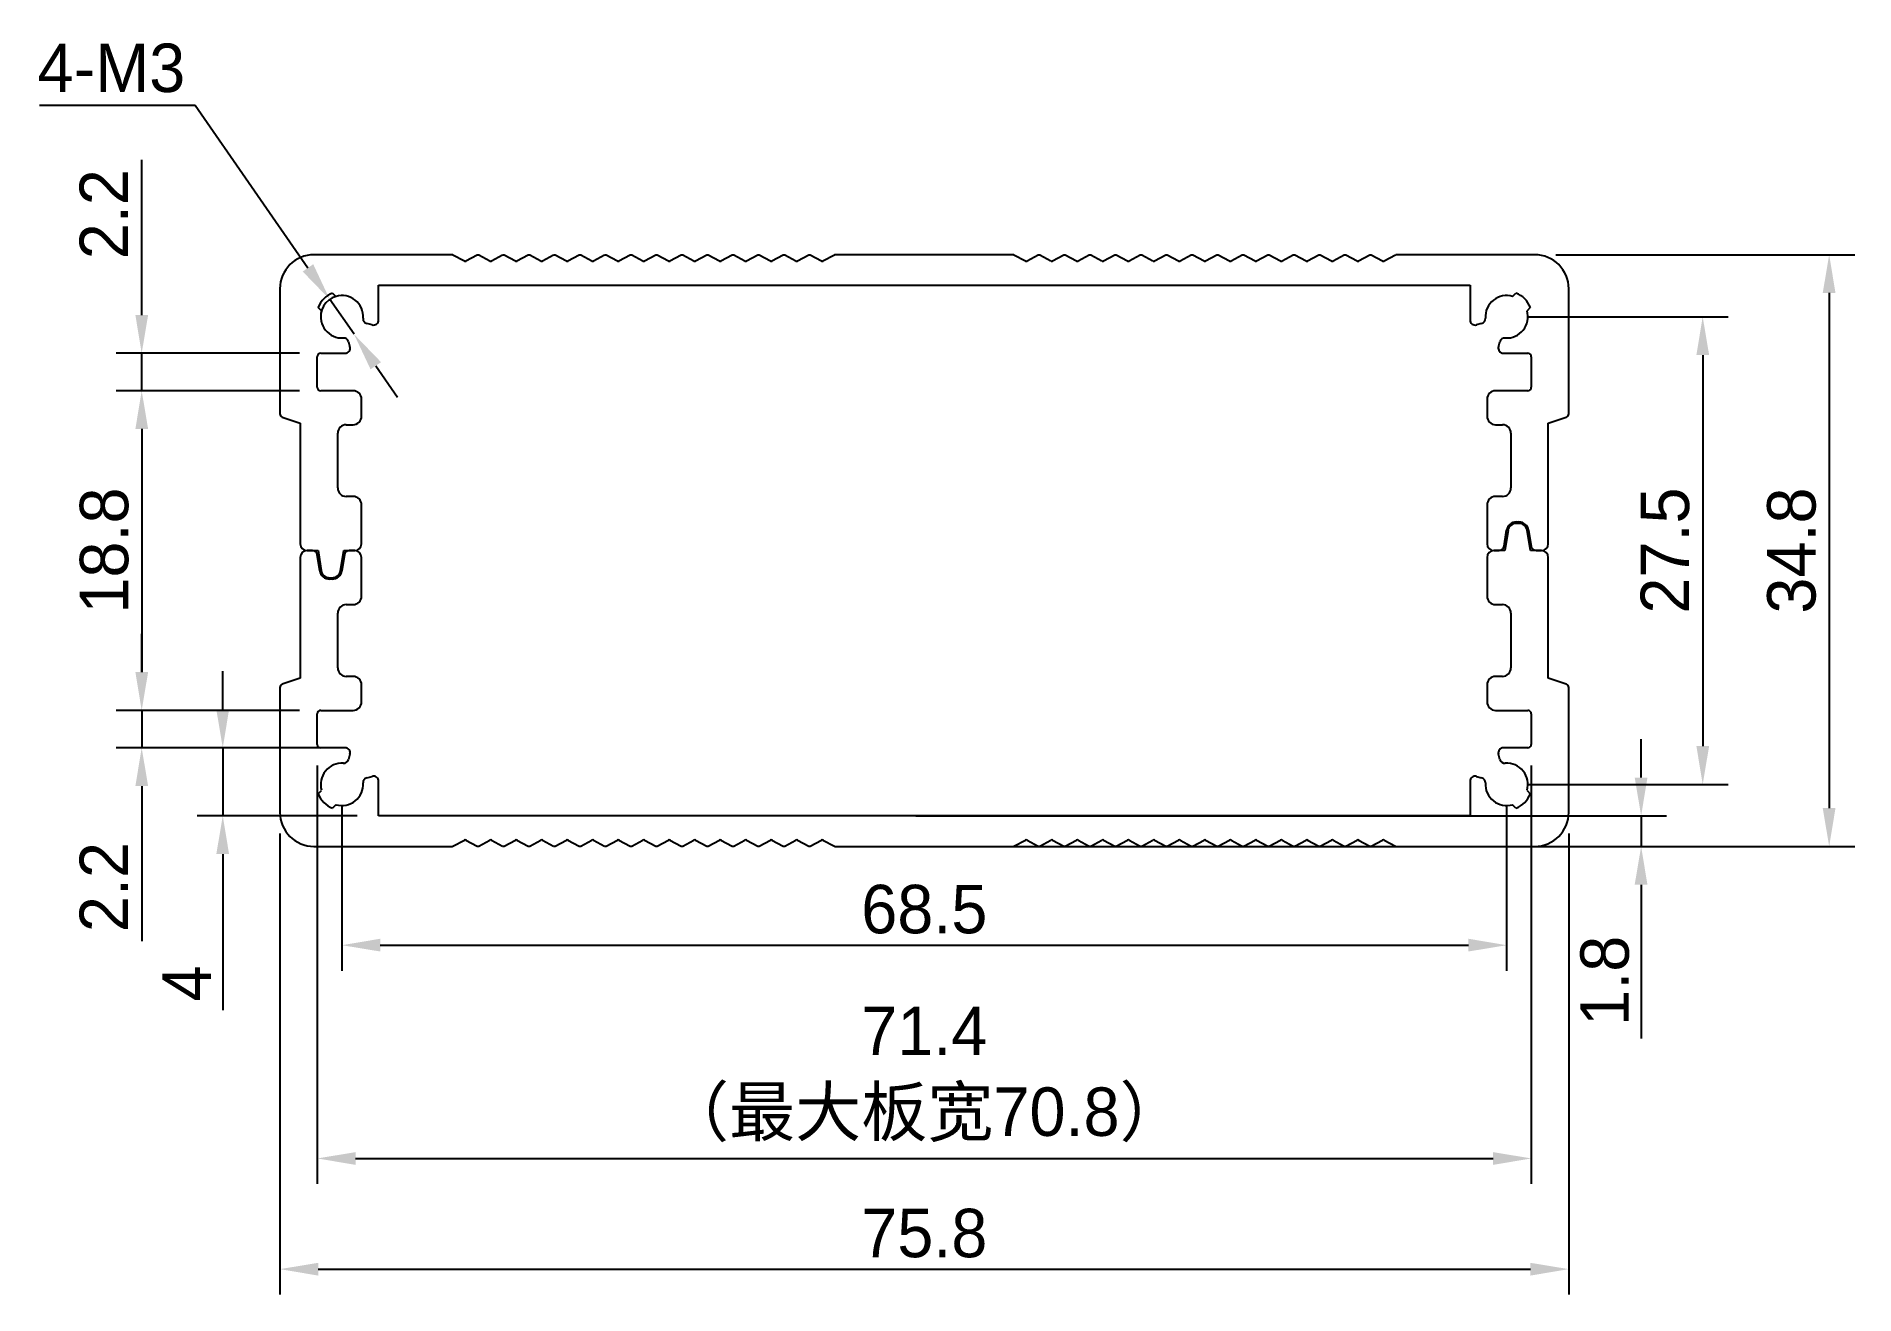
# Model space of a CAD drawing. Header units: millimetres. Extents: x 16131 to 16238, y -3978 to -3904.
import ezdxf

# ---------------------------------------------------------------- set-up
doc = ezdxf.new("R2010")
doc.units = ezdxf.units.MM
doc.header["$LTSCALE"] = 0.5
doc.header["$PDMODE"] = 35
for name, color, linetype, lineweight in [('3标注', 30, 'Continuous', 9), ('标注线', 7, 'Continuous', 13), ('粗实线', 7, 'Continuous', 25)]:
    doc.layers.add(name, color=color, linetype=linetype, lineweight=lineweight)
doc.styles.get("Standard").update_dxf_attribs({"font": ''})
doc.styles.get('Standard').set_extended_font_data('思源黑体 Normal')
doc.dimstyles.new('1比1 文字2.85', dxfattribs={"dimtxt": 2.85, "dimasz": 2.25, "dimexe": 1.5, "dimexo": 1.25, "dimgap": 0.7, "dimtad": 1, "dimdec": 1, "dimdsep": 46, "dimtxsty": 'Standard', "dimcen": 1.8, "dimadec": 0, "dimazin": 0, "dimtfac": 1, "dimtdec": 1, "dimtmove": 0, "dimatfit": 3, "dimfxl": 1, "dimarcsym": 0})
doc.dimstyles.new('1比1 文字2.85直径', dxfattribs={"dimtxt": 2.85, "dimasz": 2.25, "dimexe": 1.5, "dimexo": 1.25, "dimgap": 0.7, "dimtad": 1, "dimtih": 1, "dimtoh": 1, "dimdec": 1, "dimdsep": 46, "dimtxsty": 'Standard', "dimcen": 1.8, "dimadec": 0, "dimazin": 0, "dimtfac": 1, "dimtdec": 1, "dimtmove": 0, "dimatfit": 3, "dimfxl": 1, "dimarcsym": 0})

# ---------------------------------------------------------------- blocks, each defined once
blk = doc.blocks.new('*D81')
at = {"layer": 'Defpoints', "color": 0, "ltscale": 0.1}
for p in [(16145.41, -3950.09), (16221.21, -3950.09), (16221.21, -3976.95)]:
    blk.add_point(p, dxfattribs=at)
at = {"layer": '标注线', "color": 0, "lineweight": -2, "ltscale": 0.1}
for p, q in [((16145.41, -3951.34), (16145.41, -3978.45)), ((16221.21, -3951.34), (16221.21, -3978.45)), ((16147.66, -3976.95), (16218.96, -3976.95))]:
    blk.add_line(p, q, dxfattribs=at)
at = {"layer": '标注线', "color": 0, "ltscale": 0.1}
for points in [[(16147.66, -3976.58), (16147.66, -3977.33), (16145.41, -3976.95)], [(16218.96, -3976.58), (16218.96, -3977.33), (16221.21, -3976.95)]]:
    blk.add_solid(points, dxfattribs=at)
at = {"layer": '标注线', "color": 0, "ltscale": 0.1, "insert": (16183.31, -3973.4), "char_height": 2.85, "attachment_point": 2}
blk.add_mtext('75.8', dxfattribs=at)
blk = doc.blocks.new('*D82')
at = {"layer": 'Defpoints', "color": 0, "ltscale": 0.1}
for p in [(16149.06, -3948.44), (16217.56, -3948.44), (16217.56, -3957.9)]:
    blk.add_point(p, dxfattribs=at)
at = {"layer": '标注线', "color": 0, "lineweight": -2, "ltscale": 0.1}
for p, q in [((16149.06, -3949.69), (16149.06, -3959.4)), ((16217.56, -3949.69), (16217.56, -3959.4)), ((16151.31, -3957.9), (16215.31, -3957.9))]:
    blk.add_line(p, q, dxfattribs=at)
at = {"layer": '标注线', "color": 0, "ltscale": 0.1}
for points in [[(16151.31, -3957.52), (16151.31, -3958.27), (16149.06, -3957.9)], [(16215.31, -3957.52), (16215.31, -3958.27), (16217.56, -3957.9)]]:
    blk.add_solid(points, dxfattribs=at)
at = {"layer": '标注线', "color": 0, "ltscale": 0.1, "insert": (16183.31, -3954.35), "char_height": 2.85, "attachment_point": 2}
blk.add_mtext('68.5', dxfattribs=at)
blk = doc.blocks.new('*D83')
at = {"layer": 'Defpoints', "color": 0, "ltscale": 0.1}
for p in [(16219.21, -3917.29), (16219.21, -3952.09), (16236.53, -3952.09)]:
    blk.add_point(p, dxfattribs=at)
at = {"layer": '标注线', "color": 0, "lineweight": -2, "ltscale": 0.1}
for p, q in [((16220.46, -3917.29), (16238.03, -3917.29)), ((16236.53, -3919.54), (16236.53, -3949.84)), ((16220.46, -3952.09), (16238.03, -3952.09))]:
    blk.add_line(p, q, dxfattribs=at)
at = {"layer": '标注线', "color": 0, "ltscale": 0.1}
for points in [[(16236.15, -3919.54), (16236.9, -3919.54), (16236.53, -3917.29)], [(16236.15, -3949.84), (16236.9, -3949.84), (16236.53, -3952.09)]]:
    blk.add_solid(points, dxfattribs=at)
at = {"layer": '标注线', "color": 0, "ltscale": 0.1, "insert": (16232.88, -3934.69), "char_height": 2.85, "attachment_point": 2, "rotation": 90}
blk.add_mtext('34.8', dxfattribs=at)
blk = doc.blocks.new('*D84')
at = {"layer": 'Defpoints', "color": 0, "ltscale": 0.1}
for p in [(16217.56, -3920.94), (16217.56, -3948.44), (16229.09, -3948.44)]:
    blk.add_point(p, dxfattribs=at)
at = {"layer": '标注线', "color": 0, "lineweight": -2, "ltscale": 0.1}
for p, q in [((16218.81, -3920.94), (16230.59, -3920.94)), ((16229.09, -3923.19), (16229.09, -3946.19)), ((16218.81, -3948.44), (16230.59, -3948.44))]:
    blk.add_line(p, q, dxfattribs=at)
at = {"layer": '标注线', "color": 0, "ltscale": 0.1}
for points in [[(16228.72, -3923.19), (16229.47, -3923.19), (16229.09, -3920.94)], [(16228.72, -3946.19), (16229.47, -3946.19), (16229.09, -3948.44)]]:
    blk.add_solid(points, dxfattribs=at)
at = {"layer": '标注线', "color": 0, "ltscale": 0.1, "insert": (16225.44, -3934.69), "char_height": 2.85, "attachment_point": 2, "rotation": 90}
blk.add_mtext('27.5', dxfattribs=at)
blk = doc.blocks.new('*D85')
at = {"layer": 'Defpoints', "color": 0, "ltscale": 0.1}
for p in [(16147.81, -3944.09), (16137.28, -3946.29), (16147.81, -3946.29)]:
    blk.add_point(p, dxfattribs=at)
at = {"layer": '标注线', "color": 0, "lineweight": -2, "ltscale": 0.1}
for p, q in [((16137.28, -3941.84), (16137.28, -3939.59)), ((16146.56, -3944.09), (16135.78, -3944.09)), ((16137.28, -3944.09), (16137.28, -3946.29)), ((16146.56, -3946.29), (16135.78, -3946.29)), ((16137.28, -3948.54), (16137.28, -3957.67))]:
    blk.add_line(p, q, dxfattribs=at)
at = {"layer": '标注线', "color": 0, "ltscale": 0.1}
for points in [[(16136.91, -3941.84), (16137.66, -3941.84), (16137.28, -3944.09)], [(16136.91, -3948.54), (16137.66, -3948.54), (16137.28, -3946.29)]]:
    blk.add_solid(points, dxfattribs=at)
at = {"layer": '标注线', "color": 0, "ltscale": 0.1, "insert": (16133.63, -3954.48), "char_height": 2.85, "attachment_point": 2, "rotation": 90}
blk.add_mtext('2.2', dxfattribs=at)
blk = doc.blocks.new('*D86')
at = {"layer": 'Defpoints', "color": 0, "ltscale": 0.1}
for p in [(16147.81, -3925.29), (16137.28, -3944.09), (16147.81, -3944.09)]:
    blk.add_point(p, dxfattribs=at)
at = {"layer": '标注线', "color": 0, "lineweight": -2, "ltscale": 0.1}
for p, q in [((16146.56, -3925.29), (16135.78, -3925.29)), ((16137.28, -3927.54), (16137.28, -3941.84)), ((16146.56, -3944.09), (16135.78, -3944.09))]:
    blk.add_line(p, q, dxfattribs=at)
at = {"layer": '标注线', "color": 0, "ltscale": 0.1}
for points in [[(16136.91, -3927.54), (16137.66, -3927.54), (16137.28, -3925.29)], [(16136.91, -3941.84), (16137.66, -3941.84), (16137.28, -3944.09)]]:
    blk.add_solid(points, dxfattribs=at)
at = {"layer": '标注线', "color": 0, "ltscale": 0.1, "insert": (16133.64, -3934.69), "char_height": 2.85, "attachment_point": 2, "rotation": 90}
blk.add_mtext('18.8', dxfattribs=at)
blk = doc.blocks.new('*D87')
at = {"layer": 'Defpoints', "color": 0, "ltscale": 0.1}
for p in [(16147.81, -3923.09), (16137.28, -3925.29), (16147.81, -3925.29)]:
    blk.add_point(p, dxfattribs=at)
at = {"layer": '标注线', "color": 0, "lineweight": -2, "ltscale": 0.1}
for p, q in [((16137.28, -3920.84), (16137.28, -3911.72)), ((16146.56, -3923.09), (16135.78, -3923.09)), ((16137.28, -3925.29), (16137.28, -3923.09)), ((16146.56, -3925.29), (16135.78, -3925.29)), ((16137.28, -3927.54), (16137.28, -3929.79))]:
    blk.add_line(p, q, dxfattribs=at)
at = {"layer": '标注线', "color": 0, "ltscale": 0.1}
for points in [[(16136.91, -3920.84), (16137.66, -3920.84), (16137.28, -3923.09)], [(16136.91, -3927.54), (16137.66, -3927.54), (16137.28, -3925.29)]]:
    blk.add_solid(points, dxfattribs=at)
at = {"layer": '标注线', "color": 0, "ltscale": 0.1, "insert": (16133.63, -3914.91), "char_height": 2.85, "attachment_point": 2, "rotation": 90}
blk.add_mtext('2.2', dxfattribs=at)
blk = doc.blocks.new('*D88')
at = {"layer": 'Defpoints', "color": 0, "ltscale": 0.1}
for p in [(16149.24, -3946.29), (16142.05, -3950.29), (16151.21, -3950.29)]:
    blk.add_point(p, dxfattribs=at)
at = {"layer": '标注线', "color": 0, "lineweight": -2, "ltscale": 0.1}
for p, q in [((16142.05, -3944.04), (16142.05, -3941.79)), ((16147.99, -3946.29), (16140.55, -3946.29)), ((16142.05, -3946.29), (16142.05, -3950.29)), ((16149.96, -3950.29), (16140.55, -3950.29)), ((16142.05, -3952.54), (16142.05, -3961.72))]:
    blk.add_line(p, q, dxfattribs=at)
at = {"layer": '标注线', "color": 0, "ltscale": 0.1}
for points in [[(16141.67, -3944.04), (16142.42, -3944.04), (16142.05, -3946.29)], [(16141.67, -3952.54), (16142.42, -3952.54), (16142.05, -3950.29)]]:
    blk.add_solid(points, dxfattribs=at)
at = {"layer": '标注线', "color": 0, "ltscale": 0.1, "insert": (16138.5, -3960.15), "char_height": 2.85, "attachment_point": 2, "rotation": 90}
blk.add_mtext('4', dxfattribs=at)
blk = doc.blocks.new('*D89')
at = {"layer": 'Defpoints', "color": 0, "ltscale": 0.1}
for p in [(16181.57, -3950.29), (16181.57, -3952.09), (16225.47, -3952.09)]:
    blk.add_point(p, dxfattribs=at)
at = {"layer": '标注线', "color": 0, "lineweight": -2, "ltscale": 0.1}
for p, q in [((16225.47, -3948.04), (16225.47, -3945.79)), ((16182.82, -3950.29), (16226.97, -3950.29)), ((16225.47, -3950.29), (16225.47, -3952.09)), ((16182.82, -3952.09), (16226.97, -3952.09)), ((16225.47, -3954.34), (16225.47, -3963.38))]:
    blk.add_line(p, q, dxfattribs=at)
at = {"layer": '标注线', "color": 0, "ltscale": 0.1}
for points in [[(16225.09, -3948.04), (16225.84, -3948.04), (16225.47, -3950.29)], [(16225.09, -3954.34), (16225.84, -3954.34), (16225.47, -3952.09)]]:
    blk.add_solid(points, dxfattribs=at)
at = {"layer": '标注线', "color": 0, "ltscale": 0.1, "insert": (16223.34, -3959.99), "char_height": 2.85, "attachment_point": 5, "rotation": 90}
blk.add_mtext('1.8', dxfattribs=at)
blk = doc.blocks.new('*D90')
at = {"layer": 'Defpoints', "color": 0, "ltscale": 0.1}
for p in [(16148.34, -3919.92), (16149.77, -3921.97)]:
    blk.add_point(p, dxfattribs=at)
at = {"layer": '标注线', "color": 0, "lineweight": -2, "ltscale": 0.1}
for p, q in [((16131.27, -3908.5), (16140.42, -3908.5)), ((16140.42, -3908.5), (16147.06, -3918.07)), ((16149.77, -3921.97), (16148.34, -3919.92)), ((16151.05, -3923.82), (16152.33, -3925.67))]:
    blk.add_line(p, q, dxfattribs=at)
blk.add_arc((16149.06, -3920.94), 1.25, 106.3146, 193.506, dxfattribs=at)
at = {"layer": '标注线', "color": 0, "ltscale": 0.1}
for points in [[(16147.37, -3917.85), (16146.75, -3918.28), (16148.34, -3919.92)], [(16151.36, -3923.61), (16150.74, -3924.03), (16149.77, -3921.97)]]:
    blk.add_solid(points, dxfattribs=at)
at = {"layer": '标注线', "color": 0, "ltscale": 0.1, "insert": (16135.5, -3906.32), "char_height": 2.85, "attachment_point": 5}
blk.add_mtext('4-M3', dxfattribs=at)
blk = doc.blocks.new('*D91')
at = {"layer": '3标注', "color": 0, "lineweight": -2, "ltscale": 0.1}
for p, q in [((16147.61, -3947.34), (16147.61, -3971.94)), ((16219.01, -3947.34), (16219.01, -3971.94)), ((16149.86, -3970.44), (16216.76, -3970.44))]:
    blk.add_line(p, q, dxfattribs=at)
at = {"layer": '3标注', "color": 0, "ltscale": 0.1}
for points in [[(16149.86, -3970.07), (16149.86, -3970.82), (16147.61, -3970.44)], [(16216.76, -3970.07), (16216.76, -3970.82), (16219.01, -3970.44)]]:
    blk.add_solid(points, dxfattribs=at)
at = {"layer": 'Defpoints', "color": 0, "ltscale": 0.1}
for p in [(16147.61, -3946.09), (16219.01, -3946.09), (16219.01, -3970.44)]:
    blk.add_point(p, dxfattribs=at)
at = {"layer": '3标注', "color": 0, "ltscale": 0.1, "insert": (16183.31, -3965.5), "char_height": 2.85, "attachment_point": 5}
blk.add_mtext('71.4\\P（最大板宽70.8）', dxfattribs=at)

msp = doc.modelspace()

# ---------------------------------------------------------------- linework, layer by layer
at = {"layer": '粗实线'}
for p, q in [((16155.53, -3917.29), (16147.41, -3917.29)), ((16156.26, -3917.67), (16155.58, -3917.31)), ((16157.01, -3917.32), (16156.35, -3917.67)), ((16157.76, -3917.67), (16157.1, -3917.32)), ((16158.51, -3917.32), (16157.85, -3917.67)), ((16159.26, -3917.67), (16158.6, -3917.32)), ((16160.01, -3917.32), (16159.35, -3917.67)), ((16160.76, -3917.67), (16160.1, -3917.32)), ((16161.51, -3917.32), (16160.85, -3917.67)), ((16162.26, -3917.67), (16161.6, -3917.32)), ((16163.01, -3917.32), (16162.35, -3917.67)), ((16163.76, -3917.67), (16163.1, -3917.32)), ((16164.51, -3917.32), (16163.85, -3917.67)), ((16165.26, -3917.67), (16164.6, -3917.32)), ((16166.01, -3917.32), (16165.35, -3917.67)), ((16166.76, -3917.67), (16166.1, -3917.32)), ((16167.51, -3917.32), (16166.85, -3917.67)), ((16168.26, -3917.67), (16167.6, -3917.32)), ((16169.01, -3917.32), (16168.35, -3917.67)), ((16169.76, -3917.67), (16169.1, -3917.32)), ((16170.51, -3917.32), (16169.85, -3917.67)), ((16171.26, -3917.67), (16170.6, -3917.32)), ((16172.01, -3917.32), (16171.35, -3917.67)), ((16172.76, -3917.67), (16172.1, -3917.32)), ((16173.51, -3917.32), (16172.85, -3917.67)), ((16174.26, -3917.67), (16173.6, -3917.32)), ((16175.01, -3917.32), (16174.35, -3917.67)), ((16175.76, -3917.67), (16175.1, -3917.32)), ((16176.51, -3917.32), (16175.85, -3917.67)), ((16177.26, -3917.67), (16176.6, -3917.32)), ((16178.03, -3917.31), (16177.35, -3917.67)), ((16188.53, -3917.29), (16178.08, -3917.29)), ((16189.26, -3917.67), (16188.58, -3917.31)), ((16190.01, -3917.32), (16189.35, -3917.67)), ((16190.76, -3917.67), (16190.1, -3917.32)), ((16191.51, -3917.32), (16190.85, -3917.67)), ((16192.26, -3917.67), (16191.6, -3917.32)), ((16193.01, -3917.32), (16192.35, -3917.67)), ((16193.76, -3917.67), (16193.1, -3917.32)), ((16194.51, -3917.32), (16193.85, -3917.67)), ((16195.26, -3917.67), (16194.6, -3917.32)), ((16196.01, -3917.32), (16195.35, -3917.67)), ((16196.76, -3917.67), (16196.1, -3917.32)), ((16197.51, -3917.32), (16196.85, -3917.67)), ((16198.26, -3917.67), (16197.6, -3917.32)), ((16199.01, -3917.32), (16198.35, -3917.67)), ((16199.76, -3917.67), (16199.1, -3917.32)), ((16200.51, -3917.32), (16199.85, -3917.67)), ((16201.26, -3917.67), (16200.6, -3917.32)), ((16202.01, -3917.32), (16201.35, -3917.67)), ((16202.76, -3917.67), (16202.1, -3917.32)), ((16203.51, -3917.32), (16202.85, -3917.67)), ((16204.26, -3917.67), (16203.6, -3917.32)), ((16205.01, -3917.32), (16204.35, -3917.67)), ((16205.76, -3917.67), (16205.1, -3917.32)), ((16206.51, -3917.32), (16205.85, -3917.67)), ((16207.26, -3917.67), (16206.6, -3917.32)), ((16208.01, -3917.32), (16207.35, -3917.67)), ((16208.76, -3917.67), (16208.1, -3917.32)), ((16209.51, -3917.32), (16208.85, -3917.67)), ((16210.26, -3917.67), (16209.6, -3917.32)), ((16211.03, -3917.31), (16210.35, -3917.67)), ((16219.21, -3917.29), (16211.08, -3917.29)), ((16145.41, -3919.29), (16145.41, -3926.65)), ((16151.21, -3919.09), (16215.41, -3919.09)), ((16151.21, -3921.13), (16151.21, -3919.09)), ((16215.41, -3919.09), (16215.41, -3921.13)), ((16221.21, -3926.65), (16221.21, -3919.29)), ((16147.86, -3920.59), (16147.66, -3920.4)), ((16148.51, -3919.55), (16148.7, -3919.74)), ((16217.91, -3919.74), (16218.1, -3919.55)), ((16218.95, -3920.4), (16218.76, -3920.59)), ((16150.83, -3921.42), (16150.52, -3921.34)), ((16216.09, -3921.34), (16215.78, -3921.42)), ((16149.45, -3922.41), (16149.53, -3922.72)), ((16217.08, -3922.72), (16217.16, -3922.41)), ((16147.61, -3925.09), (16147.61, -3923.29)), ((16147.81, -3923.09), (16149.24, -3923.09)), ((16217.37, -3923.09), (16218.81, -3923.09)), ((16219.01, -3923.29), (16219.01, -3925.09)), ((16149.71, -3925.29), (16147.81, -3925.29)), ((16218.81, -3925.29), (16216.91, -3925.29)), ((16145.54, -3926.84), (16146.61, -3927.19)), ((16150.21, -3926.79), (16150.21, -3925.79)), ((16216.41, -3925.79), (16216.41, -3926.79)), ((16220.01, -3927.19), (16221.07, -3926.84)), ((16146.61, -3927.19), (16146.61, -3934.29)), ((16148.81, -3931.01), (16148.81, -3927.79)), ((16149.31, -3927.29), (16149.71, -3927.29)), ((16216.91, -3927.29), (16217.31, -3927.29)), ((16217.81, -3927.79), (16217.81, -3931.01)), ((16220.01, -3934.29), (16220.01, -3927.19)), ((16149.71, -3931.51), (16149.31, -3931.51)), ((16150.21, -3934.29), (16150.21, -3932.01)), ((16216.41, -3932.01), (16216.41, -3934.29)), ((16217.31, -3931.51), (16216.91, -3931.51)), ((16218.13, -3933.01), (16218.28, -3933.01)), ((16218.28, -3933.09), (16218.13, -3933.09)), ((16217.41, -3934.44), (16217.56, -3933.5)), ((16217.64, -3933.52), (16217.46, -3934.69)), ((16218.96, -3934.69), (16218.77, -3933.52)), ((16218.85, -3933.5), (16219, -3934.44)), ((16146.61, -3935.09), (16146.61, -3942.19)), ((16147.01, -3934.69), (16147.66, -3934.69)), ((16147.32, -3934.69), (16147.01, -3934.69)), ((16147.76, -3935.88), (16147.61, -3934.95)), ((16147.66, -3934.69), (16147.84, -3935.87)), ((16148.97, -3935.87), (16149.16, -3934.69)), ((16149.2, -3934.95), (16149.05, -3935.88)), ((16149.16, -3934.69), (16149.81, -3934.69)), ((16149.81, -3934.69), (16149.49, -3934.69)), ((16150.21, -3937.37), (16150.21, -3935.09)), ((16216.41, -3935.09), (16216.41, -3937.37)), ((16216.81, -3934.69), (16217.12, -3934.69)), ((16217.46, -3934.69), (16216.81, -3934.69)), ((16219.61, -3934.69), (16218.96, -3934.69)), ((16219.29, -3934.69), (16219.61, -3934.69)), ((16220.01, -3942.19), (16220.01, -3935.09)), ((16148.33, -3936.29), (16148.48, -3936.29)), ((16148.48, -3936.37), (16148.33, -3936.37)), ((16148.81, -3941.59), (16148.81, -3938.37)), ((16149.31, -3937.87), (16149.71, -3937.87)), ((16216.91, -3937.87), (16217.31, -3937.87)), ((16217.81, -3938.37), (16217.81, -3941.59)), ((16145.41, -3942.74), (16145.41, -3950.09)), ((16146.61, -3942.19), (16145.54, -3942.55)), ((16149.71, -3942.09), (16149.31, -3942.09)), ((16150.21, -3943.59), (16150.21, -3942.59)), ((16216.41, -3942.59), (16216.41, -3943.59)), ((16217.31, -3942.09), (16216.91, -3942.09)), ((16221.07, -3942.55), (16220.01, -3942.19)), ((16221.21, -3950.09), (16221.21, -3942.74)), ((16147.61, -3946.09), (16147.61, -3944.29)), ((16147.81, -3944.09), (16149.71, -3944.09)), ((16216.91, -3944.09), (16218.81, -3944.09)), ((16219.01, -3944.29), (16219.01, -3946.09)), ((16149.24, -3946.29), (16147.81, -3946.29)), ((16149.53, -3946.67), (16149.45, -3946.98)), ((16217.16, -3946.98), (16217.08, -3946.67)), ((16218.81, -3946.29), (16217.37, -3946.29)), ((16150.52, -3948.05), (16150.83, -3947.97)), ((16215.78, -3947.97), (16216.09, -3948.05)), ((16147.66, -3948.99), (16147.86, -3948.8)), ((16151.21, -3950.29), (16151.21, -3948.26)), ((16215.41, -3948.26), (16215.41, -3950.29)), ((16218.76, -3948.8), (16218.95, -3948.99)), ((16148.7, -3949.64), (16148.51, -3949.84)), ((16215.41, -3950.29), (16151.21, -3950.29)), ((16218.1, -3949.84), (16217.91, -3949.64)), ((16147.41, -3952.09), (16155.53, -3952.09)), ((16155.58, -3952.08), (16156.26, -3951.72)), ((16156.35, -3951.72), (16157.01, -3952.07)), ((16157.1, -3952.07), (16157.76, -3951.72)), ((16157.85, -3951.72), (16158.51, -3952.07)), ((16158.6, -3952.07), (16159.26, -3951.72)), ((16159.35, -3951.72), (16160.01, -3952.07)), ((16160.1, -3952.07), (16160.76, -3951.72)), ((16160.85, -3951.72), (16161.51, -3952.07)), ((16161.6, -3952.07), (16162.26, -3951.72)), ((16162.35, -3951.72), (16163.01, -3952.07)), ((16163.1, -3952.07), (16163.76, -3951.72)), ((16163.85, -3951.72), (16164.51, -3952.07)), ((16164.6, -3952.07), (16165.26, -3951.72)), ((16165.35, -3951.72), (16166.01, -3952.07)), ((16166.1, -3952.07), (16166.76, -3951.72)), ((16166.85, -3951.72), (16167.51, -3952.07)), ((16167.6, -3952.07), (16168.26, -3951.72)), ((16168.35, -3951.72), (16169.01, -3952.07)), ((16169.1, -3952.07), (16169.76, -3951.72)), ((16169.85, -3951.72), (16170.51, -3952.07)), ((16170.6, -3952.07), (16171.26, -3951.72)), ((16171.35, -3951.72), (16172.01, -3952.07)), ((16172.1, -3952.07), (16172.76, -3951.72)), ((16172.85, -3951.72), (16173.51, -3952.07)), ((16173.6, -3952.07), (16174.26, -3951.72)), ((16174.35, -3951.72), (16175.01, -3952.07)), ((16175.1, -3952.07), (16175.76, -3951.72)), ((16175.85, -3951.72), (16176.51, -3952.07)), ((16176.6, -3952.07), (16177.26, -3951.72)), ((16177.35, -3951.72), (16178.03, -3952.08)), ((16178.08, -3952.09), (16188.53, -3952.09)), ((16188.58, -3952.08), (16189.26, -3951.72)), ((16189.35, -3951.72), (16190.01, -3952.07)), ((16190.1, -3952.07), (16190.76, -3951.72)), ((16190.85, -3951.72), (16191.51, -3952.07)), ((16191.6, -3952.07), (16192.26, -3951.72)), ((16192.35, -3951.72), (16193.01, -3952.07)), ((16193.1, -3952.07), (16193.76, -3951.72)), ((16193.85, -3951.72), (16194.51, -3952.07)), ((16194.6, -3952.07), (16195.26, -3951.72)), ((16195.35, -3951.72), (16196.01, -3952.07)), ((16196.1, -3952.07), (16196.76, -3951.72)), ((16196.85, -3951.72), (16197.51, -3952.07)), ((16197.6, -3952.07), (16198.26, -3951.72)), ((16198.35, -3951.72), (16199.01, -3952.07)), ((16199.1, -3952.07), (16199.76, -3951.72)), ((16199.85, -3951.72), (16200.51, -3952.07)), ((16200.6, -3952.07), (16201.26, -3951.72)), ((16201.35, -3951.72), (16202.01, -3952.07)), ((16202.1, -3952.07), (16202.76, -3951.72)), ((16202.85, -3951.72), (16203.51, -3952.07)), ((16203.6, -3952.07), (16204.26, -3951.72)), ((16204.35, -3951.72), (16205.01, -3952.07)), ((16205.1, -3952.07), (16205.76, -3951.72)), ((16205.85, -3951.72), (16206.51, -3952.07)), ((16206.6, -3952.07), (16207.26, -3951.72)), ((16207.35, -3951.72), (16208.01, -3952.07)), ((16208.1, -3952.07), (16208.76, -3951.72)), ((16208.85, -3951.72), (16209.51, -3952.07)), ((16209.6, -3952.07), (16210.26, -3951.72)), ((16210.35, -3951.72), (16211.03, -3952.08)), ((16211.08, -3952.09), (16219.21, -3952.09))]:
    msp.add_line(p, q, dxfattribs=at)
for centre, radius, start, end in [((16147.41, -3919.29), 2, 90, 180), ((16155.53, -3917.39), 0.1, 61.9275, 90), ((16156.31, -3917.58), 0.1, 241.9275, 298.0725), ((16157.06, -3917.41), 0.1, 61.9275, 118.0725), ((16157.81, -3917.58), 0.1, 241.9275, 298.0725), ((16158.56, -3917.41), 0.1, 61.9275, 118.0725), ((16159.31, -3917.58), 0.1, 241.9275, 298.0725), ((16160.06, -3917.41), 0.1, 61.9275, 118.0725), ((16160.81, -3917.58), 0.1, 241.9275, 298.0725), ((16161.56, -3917.41), 0.1, 61.9275, 118.0725), ((16162.31, -3917.58), 0.1, 241.9275, 298.0725), ((16163.06, -3917.41), 0.1, 61.9275, 118.0725), ((16163.81, -3917.58), 0.1, 241.9275, 298.0725), ((16164.56, -3917.41), 0.1, 61.9275, 118.0725), ((16165.31, -3917.58), 0.1, 241.9275, 298.0725), ((16166.06, -3917.41), 0.1, 61.9275, 118.0725), ((16166.81, -3917.58), 0.1, 241.9275, 298.0725), ((16167.56, -3917.41), 0.1, 61.9275, 118.0725), ((16168.31, -3917.58), 0.1, 241.9275, 298.0725), ((16169.06, -3917.41), 0.1, 61.9275, 118.0725), ((16169.81, -3917.58), 0.1, 241.9275, 298.0725), ((16170.56, -3917.41), 0.1, 61.9275, 118.0725), ((16171.31, -3917.58), 0.1, 241.9275, 298.0725), ((16172.06, -3917.41), 0.1, 61.9275, 118.0725), ((16172.81, -3917.58), 0.1, 241.9275, 298.0725), ((16173.56, -3917.41), 0.1, 61.9275, 118.0725), ((16174.31, -3917.58), 0.1, 241.9275, 298.0725), ((16175.06, -3917.41), 0.1, 61.9275, 118.0725), ((16175.81, -3917.58), 0.1, 241.9275, 298.0725), ((16176.56, -3917.41), 0.1, 61.9275, 118.0725), ((16177.31, -3917.58), 0.1, 241.9275, 298.0725), ((16178.08, -3917.39), 0.1, 90, 118.0725), ((16188.53, -3917.39), 0.1, 61.9275, 90), ((16189.31, -3917.58), 0.1, 241.9275, 298.0725), ((16190.06, -3917.41), 0.1, 61.9275, 118.0725), ((16190.81, -3917.58), 0.1, 241.9275, 298.0725), ((16191.56, -3917.41), 0.1, 61.9275, 118.0725), ((16192.31, -3917.58), 0.1, 241.9275, 298.0725), ((16193.06, -3917.41), 0.1, 61.9275, 118.0725), ((16193.81, -3917.58), 0.1, 241.9275, 298.0725), ((16194.56, -3917.41), 0.1, 61.9275, 118.0725), ((16195.31, -3917.58), 0.1, 241.9275, 298.0725), ((16196.06, -3917.41), 0.1, 61.9275, 118.0725), ((16196.81, -3917.58), 0.1, 241.9275, 298.0725), ((16197.56, -3917.41), 0.1, 61.9275, 118.0725), ((16198.31, -3917.58), 0.1, 241.9275, 298.0725), ((16199.06, -3917.41), 0.1, 61.9275, 118.0725), ((16199.81, -3917.58), 0.1, 241.9275, 298.0725), ((16200.56, -3917.41), 0.1, 61.9275, 118.0725), ((16201.31, -3917.58), 0.1, 241.9275, 298.0725), ((16202.06, -3917.41), 0.1, 61.9275, 118.0725), ((16202.81, -3917.58), 0.1, 241.9275, 298.0725), ((16203.56, -3917.41), 0.1, 61.9275, 118.0725), ((16204.31, -3917.58), 0.1, 241.9275, 298.0725), ((16205.06, -3917.41), 0.1, 61.9275, 118.0725), ((16205.81, -3917.58), 0.1, 241.9275, 298.0725), ((16206.56, -3917.41), 0.1, 61.9275, 118.0725), ((16207.31, -3917.58), 0.1, 241.9275, 298.0725), ((16208.06, -3917.41), 0.1, 61.9275, 118.0725), ((16208.81, -3917.58), 0.1, 241.9275, 298.0725), ((16209.56, -3917.41), 0.1, 61.9275, 118.0725), ((16210.31, -3917.58), 0.1, 241.9275, 298.0725), ((16211.08, -3917.39), 0.1, 90, 118.0725), ((16219.21, -3919.29), 2, 0, 90), ((16149.06, -3920.94), 1.5, 111.4218, 158.5782), ((16149.06, -3920.94), 1.25, 356.1599, 106.3146), ((16217.56, -3920.94), 1.25, 73.6854, 183.8401), ((16217.56, -3920.94), 1.5, 21.4218, 68.5782), ((16149.06, -3920.94), 1.25, 163.6854, 273.8401), ((16150.6, -3921.05), 0.3, 176.1599, 255), ((16150.91, -3921.13), 0.3, 255, 0), ((16215.71, -3921.13), 0.3, 180, 285), ((16216.01, -3921.05), 0.3, 285, 3.8401), ((16217.56, -3920.94), 1.25, 266.1599, 16.3146), ((16149.16, -3922.49), 0.3, 15, 93.8401), ((16217.45, -3922.49), 0.3, 86.1599, 165), ((16147.81, -3923.29), 0.2, 90, 180), ((16149.24, -3922.79), 0.3, 270, 15), ((16217.37, -3922.79), 0.3, 165, 270), ((16218.81, -3923.29), 0.2, 360, 90), ((16147.81, -3925.09), 0.2, 180, 270), ((16149.71, -3925.79), 0.5, 0, 90), ((16216.91, -3925.79), 0.5, 90, 180), ((16218.81, -3925.09), 0.2, 270, 360), ((16145.61, -3926.65), 0.2, 180, 251.5651), ((16149.71, -3926.79), 0.5, 270, 0), ((16216.91, -3926.79), 0.5, 180, 270), ((16221.01, -3926.65), 0.2, 288.4349, 0), ((16149.31, -3927.79), 0.5, 90, 180), ((16217.31, -3927.79), 0.5, 0, 90), ((16149.31, -3931.01), 0.5, 180, 270), ((16217.31, -3931.01), 0.5, 270, 360), ((16149.71, -3932.01), 0.5, 0, 90), ((16216.91, -3932.01), 0.5, 90, 180), ((16218.13, -3933.59), 0.58, 90, 171.1193), ((16218.13, -3933.59), 0.5, 90, 171.1193), ((16218.28, -3933.59), 0.58, 8.8807, 90), ((16218.28, -3933.59), 0.5, 8.8807, 90), ((16147.01, -3934.29), 0.4, 180, 270), ((16149.81, -3934.29), 0.4, 270, 0), ((16216.81, -3934.29), 0.4, 180, 270), ((16219.61, -3934.29), 0.4, 270, 0), ((16147.01, -3935.09), 0.4, 90, 180), ((16147.32, -3934.99), 0.3, 8.8807, 90), ((16149.49, -3934.99), 0.3, 90, 171.1193), ((16149.81, -3935.09), 0.4, 0, 90), ((16216.81, -3935.09), 0.4, 90, 180), ((16217.12, -3934.39), 0.3, 270, 351.1193), ((16219.29, -3934.39), 0.3, 188.8807, 270), ((16219.61, -3935.09), 0.4, 0, 90), ((16148.33, -3935.79), 0.58, 188.8807, 270), ((16148.33, -3935.79), 0.5, 188.8807, 270), ((16148.48, -3935.79), 0.5, 270, 351.1193), ((16148.48, -3935.79), 0.58, 270, 351.1193), ((16149.71, -3937.37), 0.5, 270, 0), ((16216.91, -3937.37), 0.5, 180, 270), ((16149.31, -3938.37), 0.5, 90, 180), ((16217.31, -3938.37), 0.5, 0, 90), ((16149.31, -3941.59), 0.5, 180, 270), ((16217.31, -3941.59), 0.5, 270, 0), ((16145.61, -3942.74), 0.2, 108.4349, 180), ((16149.71, -3942.59), 0.5, 0, 90), ((16216.91, -3942.59), 0.5, 90, 180), ((16221.01, -3942.74), 0.2, 0, 71.5651), ((16149.71, -3943.59), 0.5, 270, 0), ((16216.91, -3943.59), 0.5, 180, 270), ((16147.81, -3944.29), 0.2, 90, 180), ((16218.81, -3944.29), 0.2, 360, 90), ((16147.81, -3946.09), 0.2, 180, 270), ((16218.81, -3946.09), 0.2, 270, 360), ((16149.16, -3946.9), 0.3, 266.1599, 345), ((16149.24, -3946.59), 0.3, 345, 90), ((16217.37, -3946.59), 0.3, 90, 195), ((16217.45, -3946.9), 0.3, 195, 273.8401), ((16149.06, -3948.44), 1.25, 86.1599, 196.3146), ((16150.6, -3948.34), 0.3, 105, 183.8401), ((16150.91, -3948.26), 0.3, 0, 105), ((16215.71, -3948.26), 0.3, 75, 180), ((16216.01, -3948.34), 0.3, 356.1599, 75), ((16217.56, -3948.44), 1.25, 343.6854, 93.8401), ((16149.06, -3948.44), 1.5, 201.4218, 248.5782), ((16149.06, -3948.44), 1.25, 253.6854, 3.8401), ((16217.56, -3948.44), 1.25, 176.1599, 286.3146), ((16217.56, -3948.44), 1.5, 291.4218, 338.5782), ((16147.41, -3950.09), 2, 180, 270), ((16219.21, -3950.09), 2, 270, 0), ((16155.53, -3951.99), 0.1, 270, 298.0725), ((16156.31, -3951.81), 0.1, 61.9275, 118.0725), ((16157.06, -3951.98), 0.1, 241.9275, 298.0725), ((16157.81, -3951.81), 0.1, 61.9275, 118.0725), ((16158.56, -3951.98), 0.1, 241.9275, 298.0725), ((16159.31, -3951.81), 0.1, 61.9275, 118.0725), ((16160.06, -3951.98), 0.1, 241.9275, 298.0725), ((16160.81, -3951.81), 0.1, 61.9275, 118.0725), ((16161.56, -3951.98), 0.1, 241.9275, 298.0725), ((16162.31, -3951.81), 0.1, 61.9275, 118.0725), ((16163.06, -3951.98), 0.1, 241.9275, 298.0725), ((16163.81, -3951.81), 0.1, 61.9275, 118.0725), ((16164.56, -3951.98), 0.1, 241.9275, 298.0725), ((16165.31, -3951.81), 0.1, 61.9275, 118.0725), ((16166.06, -3951.98), 0.1, 241.9275, 298.0725), ((16166.81, -3951.81), 0.1, 61.9275, 118.0725), ((16167.56, -3951.98), 0.1, 241.9275, 298.0725), ((16168.31, -3951.81), 0.1, 61.9275, 118.0725), ((16169.06, -3951.98), 0.1, 241.9275, 298.0725), ((16169.81, -3951.81), 0.1, 61.9275, 118.0725), ((16170.56, -3951.98), 0.1, 241.9275, 298.0725), ((16171.31, -3951.81), 0.1, 61.9275, 118.0725), ((16172.06, -3951.98), 0.1, 241.9275, 298.0725), ((16172.81, -3951.81), 0.1, 61.9275, 118.0725), ((16173.56, -3951.98), 0.1, 241.9275, 298.0725), ((16174.31, -3951.81), 0.1, 61.9275, 118.0725), ((16175.06, -3951.98), 0.1, 241.9275, 298.0725), ((16175.81, -3951.81), 0.1, 61.9275, 118.0725), ((16176.56, -3951.98), 0.1, 241.9275, 298.0725), ((16177.31, -3951.81), 0.1, 61.9275, 118.0725), ((16178.08, -3951.99), 0.1, 241.9275, 270), ((16188.53, -3951.99), 0.1, 270, 298.0725), ((16189.31, -3951.81), 0.1, 61.9275, 118.0725), ((16190.06, -3951.98), 0.1, 241.9275, 298.0725), ((16190.81, -3951.81), 0.1, 61.9275, 118.0725), ((16191.56, -3951.98), 0.1, 241.9275, 298.0725), ((16192.31, -3951.81), 0.1, 61.9275, 118.0725), ((16193.06, -3951.98), 0.1, 241.9275, 298.0725), ((16193.81, -3951.81), 0.1, 61.9275, 118.0725), ((16194.56, -3951.98), 0.1, 241.9275, 298.0725), ((16195.31, -3951.81), 0.1, 61.9275, 118.0725), ((16196.06, -3951.98), 0.1, 241.9275, 298.0725), ((16196.81, -3951.81), 0.1, 61.9275, 118.0725), ((16197.56, -3951.98), 0.1, 241.9275, 298.0725), ((16198.31, -3951.81), 0.1, 61.9275, 118.0725), ((16199.06, -3951.98), 0.1, 241.9275, 298.0725), ((16199.81, -3951.81), 0.1, 61.9275, 118.0725), ((16200.56, -3951.98), 0.1, 241.9275, 298.0725), ((16201.31, -3951.81), 0.1, 61.9275, 118.0725), ((16202.06, -3951.98), 0.1, 241.9275, 298.0725), ((16202.81, -3951.81), 0.1, 61.9275, 118.0725), ((16203.56, -3951.98), 0.1, 241.9275, 298.0725), ((16204.31, -3951.81), 0.1, 61.9275, 118.0725), ((16205.06, -3951.98), 0.1, 241.9275, 298.0725), ((16205.81, -3951.81), 0.1, 61.9275, 118.0725), ((16206.56, -3951.98), 0.1, 241.9275, 298.0725), ((16207.31, -3951.81), 0.1, 61.9275, 118.0725), ((16208.06, -3951.98), 0.1, 241.9275, 298.0725), ((16208.81, -3951.81), 0.1, 61.9275, 118.0725), ((16209.56, -3951.98), 0.1, 241.9275, 298.0725), ((16210.31, -3951.81), 0.1, 61.9275, 118.0725), ((16211.08, -3951.99), 0.1, 241.9275, 270)]:
    msp.add_arc(centre, radius, start, end, dxfattribs=at)

# ---------------------------------------------------------------- dimensions: what is measured, and where the dimension line sits
at = {"layer": '3标注', "ltscale": 0.1}
dim = msp.add_linear_dim(base=(16219.01, -3970.44), p1=(16147.61, -3946.09), p2=(16219.01, -3946.09), text='<>\\P（最大板宽70.8）', dimstyle='1比1 文字2.85', dxfattribs=at)
dim.commit()
dim.dimension.update_dxf_attribs({"geometry": '*D91', "text_midpoint": (16183.31, -3970.44), "dimtype": 160})
at = {"layer": '标注线', "ltscale": 0.1}
dim = msp.add_diameter_dim_2p(p1=(16149.77, -3921.97), p2=(16148.34, -3919.92), text='4-M3', dimstyle='1比1 文字2.85直径', dxfattribs=at)
dim.commit()
dim.dimension.update_dxf_attribs({"geometry": '*D90', "text_midpoint": (16135.5, -3908.5), "dimtype": 163})
for base, p1, p2, picture, middle in [((16137.28, -3925.29), (16147.81, -3923.09), (16147.81, -3925.29), '*D87', (16137.28, -3914.91)), ((16236.53, -3952.09), (16219.21, -3917.29), (16219.21, -3952.09), '*D83', (16236.53, -3934.69)), ((16229.09, -3948.44), (16217.56, -3920.94), (16217.56, -3948.44), '*D84', (16229.09, -3934.69)), ((16137.28, -3944.09), (16147.81, -3925.29), (16147.81, -3944.09), '*D86', (16137.28, -3934.69)), ((16137.28, -3946.29), (16147.81, -3944.09), (16147.81, -3946.29), '*D85', (16137.28, -3954.48)), ((16142.05, -3950.29), (16149.24, -3946.29), (16151.21, -3950.29), '*D88', (16142.05, -3960.15)), ((16225.47, -3952.09), (16181.57, -3950.29), (16181.57, -3952.09), '*D89', (16225.47, -3959.99))]:
    dim = msp.add_linear_dim(base=base, p1=p1, p2=p2, angle=90, dimstyle='1比1 文字2.85', dxfattribs=at)
    dim.commit()
    dim.dimension.update_dxf_attribs({"geometry": picture, "text_midpoint": middle, "dimtype": 160})
for base, p1, p2, picture, middle in [((16217.56, -3957.9), (16149.06, -3948.44), (16217.56, -3948.44), '*D82', (16183.31, -3957.9)), ((16221.21, -3976.95), (16145.41, -3950.09), (16221.21, -3950.09), '*D81', (16183.31, -3976.95))]:
    dim = msp.add_linear_dim(base=base, p1=p1, p2=p2, dimstyle='1比1 文字2.85', dxfattribs=at)
    dim.commit()
    dim.dimension.update_dxf_attribs({"geometry": picture, "text_midpoint": middle, "dimtype": 160})

doc.saveas('drawing.dxf')
